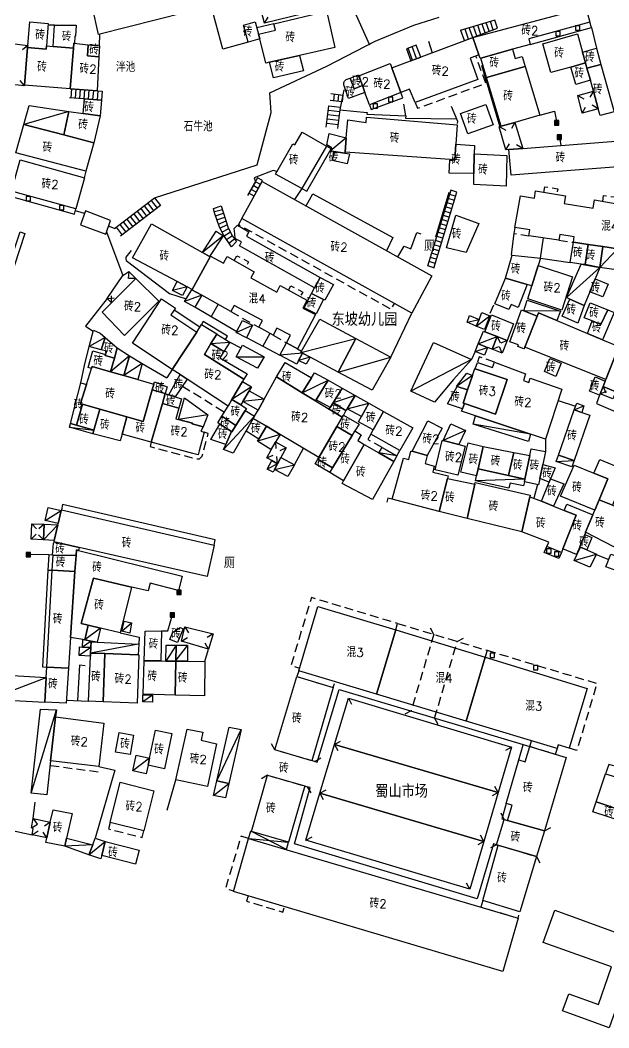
# Model space of a CAD drawing. Header units: millimetres. Extents: x 51 to 1261, y 60 to 1114.
# Drawn here: x 897.8 to 1032, y 64.1 to 293.6 of the extents above; entities that cross this region are included whole.
import ezdxf

# ---------------------------------------------------------------- set-up
doc = ezdxf.new("R2010")
doc.units = ezdxf.units.MM
doc.linetypes.add('X5', pattern=[3, 2, -1])
doc.layers.add('JMD', color=6, linetype='Continuous')
doc.layers.get('0').off()
doc.styles.add('HZ', font='rs.shx', dxfattribs={"width": 0.8, "bigfont": 'hztxt.shx'})
doc.linetypes.add('443', pattern='A,9.4,[169,AAA.SHX,S=1,R=0,X=0,Y=0.15],0.6', length=10)

# ---------------------------------------------------------------- blocks, each defined once
blk = doc.blocks.new('gc291')
blk.add_lwpolyline([(-0.5, -0.5), (0.5, -0.5), (0.5, 0.5), (-0.5, 0.5), (-0.5, -0.5)])
blk = doc.blocks.new('*U16')
at = {"linetype": 'Continuous'}
for points in [[(0, 0), (0.5, 0.5), (-0.5, 0.5)], [(0, 0), (-0.5, 0.5), (-0.5, -0.5)], [(0, 0), (-0.5, -0.5), (0.5, -0.5)], [(0, 0), (0.5, -0.5), (0.5, 0.5)]]:
    blk.add_solid(points, dxfattribs=at)
blk = doc.blocks.new('gc002')
blk.add_lwpolyline([(-0.5, -0.5), (0.5, -0.5), (0.5, 0.5), (-0.5, 0.5), (-0.5, -0.5)])
at = {"linetype": 'Continuous'}
blk.add_blockref('*U16', (0, 0), dxfattribs=at)

msp = doc.modelspace()

# ---------------------------------------------------------------- linework, layer by layer
at = {"layer": 'JMD', "color": 6, "linetype": 'Continuous', "flags": 128}
for points in [[(942.04, 297.02), (915.66, 290.32), (914.16, 296.85), (940.54, 303.54)], [(1010.03, 286.95), (1002.75, 284.95), (1002.64, 284.91), (1002.35, 285.7), (1000.92, 289.63), (1026.71, 296.49), (1027.65, 293.14), (1013.72, 289.31), (1014.06, 288.06)], [(967.69, 295.39), (969.52, 287.38), (961.46, 285.55), (954.64, 284.01), (953.79, 283.81), (952.38, 289.31), (952.1, 290.39), (955.96, 291.27), (955.62, 292.77), (967.64, 295.62)], [(903.79, 287.72), (903.73, 286.95), (899.48, 287.39), (899.52, 287.85), (899.95, 293.21), (904.17, 292.81)], [(910, 288.31), (909.91, 287.19), (905.29, 287.59), (905.63, 292.43), (910.51, 292.41), (910.4, 289.91), (910.21, 289.92), (910.17, 288.3)], [(952.1, 290.39), (952.38, 289.31), (949.75, 288.58), (948.68, 292.44), (951.38, 293.18)], [(1002.35, 285.7), (1000.33, 284.96), (1002.12, 280.05), (987.8, 274.8), (986.51, 277.86), (984.54, 277.11), (982.49, 282.69), (1000.92, 289.63)], [(1025.96, 286.31), (1026.64, 283.87), (1023.26, 282.91), (1018.76, 281.63), (1016.89, 288.19), (1024.81, 290.45)], [(905.29, 287.59), (909.91, 287.19), (909.16, 277.96), (898.79, 278.81), (899.48, 287.39), (903.73, 286.95), (903.79, 287.72)], [(913.24, 287.99), (913.13, 285.48), (915.73, 285.23), (915.34, 277.48), (909.16, 277.96), (909.91, 287.19), (910, 288.31)], [(915.73, 285.23), (913.13, 285.48), (913.24, 287.99), (915.84, 287.74)], [(1012.88, 283.05), (1004.08, 280.55), (1002.75, 284.95), (1010.03, 286.95), (1010.6, 284.86), (1012.2, 285.3)], [(1030.17, 283.52), (1026.98, 282.64), (1026.64, 283.87), (1025.96, 286.31), (1029.16, 287.19)], [(954.64, 284.01), (961.46, 285.55), (962.39, 282.07), (955.51, 280.46)], [(982.49, 282.69), (984.54, 277.11), (977.38, 274.33), (976.37, 277.11), (975.79, 278.68), (974.97, 280.92), (982.12, 283.71)], [(1010.55, 270.3), (1007.44, 269.42), (1004.08, 280.55), (1012.88, 283.05), (1016.24, 271.92)], [(1026.98, 282.64), (1027.75, 279.88), (1024.4, 278.93), (1023.26, 282.91), (1026.64, 283.87)], [(1029.55, 273.41), (1028.43, 277.44), (1027.75, 279.88), (1026.98, 282.64), (1030.17, 283.52), (1033.15, 272.74), (1029.98, 271.86)], [(975.79, 278.68), (976.37, 277.11), (972.64, 275.74), (971.54, 278.85), (971.54, 279.31), (971.6, 279.52), (971.74, 279.72), (972.09, 280.04), (972.98, 280.37), (973.88, 277.97)], [(974.97, 280.92), (975.79, 278.68), (973.88, 277.97), (972.98, 280.37), (974.9, 281.11)], [(916, 271.77), (912.16, 272.32), (912.42, 275.65), (916.29, 275.34)], [(908.89, 272.79), (907.76, 267.43), (898.58, 269.81), (899.81, 274.16)], [(1005.58, 269.72), (999.81, 267.67), (998.17, 272.29), (1003.94, 274.34)], [(912.16, 272.32), (916, 271.77), (914.59, 265.65), (907.76, 267.43), (908.89, 272.79)], [(997.11, 265.34), (996.87, 261.78), (971.83, 263.5), (972.12, 266.8), (972.48, 270.88), (976.65, 270.3), (976.72, 271.52), (997.4, 269.75)], [(907.76, 267.43), (914.59, 265.65), (912.77, 259.18), (896.76, 263.34), (898.58, 269.81)], [(962.03, 268.09), (967.57, 264.91), (962, 255.27), (955.96, 258.48), (959.91, 265.44), (960.35, 265.21)], [(972.12, 266.8), (971.83, 263.5), (971.81, 263.3), (969.3, 263.65), (968.42, 263.78), (968.84, 264.52), (967.69, 265.18), (968.23, 267.8)], [(1001.29, 263.12), (1001.21, 258.63), (995.6, 258.74), (995.69, 261.66), (996.86, 261.58), (996.87, 261.78), (997.11, 265.34), (1001.33, 265.06)], [(1009.18, 264.11), (1012.32, 264.36), (1034.46, 266.11), (1034.97, 260.26), (1009.7, 258.26)], [(895.77, 254.65), (897.74, 261.75), (912.44, 257.66), (910.48, 250.59)], [(971.81, 263.3), (972.84, 263.16), (972.34, 260.88), (968.95, 261.61), (969.3, 263.65)], [(1001.21, 258.63), (1001.29, 263.12), (1008.7, 262.73), (1008.57, 255.75), (1001.16, 256.14)], [(991.64, 235.33), (987.03, 226.86), (948.3, 248.39), (952.91, 256.85)], [(1002.33, 247.27), (999.42, 240.69), (994.94, 241.71), (997.12, 249.13)], [(939.31, 240.68), (940.92, 239.78), (941.08, 239.69), (936.96, 232.24), (935.84, 232.84), (933.53, 234.07), (923.37, 239.47), (927.73, 247.18)], [(966.15, 234.94), (964.85, 232.58), (947.75, 242.16), (948.21, 243.06), (947.35, 243.53), (946.77, 243.86), (946.67, 244.93), (946.56, 246.1), (947.34, 246.9), (949.92, 245.38), (949.34, 244.42)], [(892.24, 234.79), (893.2, 237.77), (895.05, 237.13), (897.76, 245.34), (898.82, 245), (895.22, 233.84)], [(940.92, 239.78), (939.31, 240.68), (942.45, 245.52), (944.03, 244.47)], [(1027.28, 242.48), (1026.6, 237.9), (1025.66, 238.04), (1023.18, 238.4), (1023.89, 242.98)], [(1030.61, 242), (1029.92, 237.28), (1026.6, 237.9), (1027.28, 242.48)], [(1033.89, 241.04), (1033.51, 238.48), (1036.69, 238), (1037.09, 237.94), (1036.89, 236.24), (1029.92, 237.28), (1030.61, 242), (1033.96, 241.51)], [(960.99, 218.69), (958.47, 220.11), (959.38, 221.82), (956.28, 223.46), (955.42, 221.81), (952.2, 223.62), (953.02, 225.18), (946.53, 228.6), (945.8, 227.21), (939.2, 230.92), (936.93, 232.19), (936.96, 232.24), (941.08, 239.69), (941.16, 239.83), (944.13, 238.27), (944.95, 239.77), (951.09, 236.25), (950.34, 234.89), (956.25, 231.62), (957.05, 233.12), (963.1, 229.82), (962.24, 228), (965.13, 226.54)], [(1015.84, 237.69), (1014.39, 233.06), (1013.36, 233.36), (1008.43, 234.8), (1009.9, 240.07), (1016.36, 239.34)], [(1014.39, 233.06), (1015.84, 237.69), (1023.64, 235.11), (1021.27, 227.53), (1013.47, 230.11)], [(1029.92, 237.28), (1028.85, 234.66), (1027.65, 231.72), (1026.37, 228.57), (1023.06, 230.06), (1022.32, 230.39), (1025.66, 238.04)], [(918.59, 229.2), (924.17, 234.74), (929.35, 229.57), (921.53, 221.73), (916.44, 227.06)], [(966.93, 229.95), (964.18, 231.35), (964.85, 232.58), (966.15, 234.94), (969.19, 233.4), (967.21, 229.81)], [(1013.36, 233.36), (1011.32, 228.14), (1009.67, 228.82), (1009.19, 227.65), (1006.01, 228.97), (1008.43, 234.8)], [(1027.65, 231.72), (1028.85, 234.66), (1031.77, 233.47), (1030.62, 230.55)], [(935.84, 232.84), (934.8, 230.85), (932.48, 232.04), (933.53, 234.07)], [(939.2, 230.92), (937.56, 228.18), (935.26, 229.49), (936.93, 232.19)], [(938.01, 222.55), (932.45, 214.05), (923.36, 220.03), (929.99, 230.12), (933.18, 228.02), (932.13, 226.44)], [(966.93, 229.95), (965.22, 226.71), (962.52, 228.09), (964.18, 231.35)], [(1020.07, 225.17), (1015.92, 226.91), (1015.62, 226.18), (1012.61, 227.39), (1013.38, 229.82), (1020.93, 227.33)], [(1026.37, 228.57), (1024.87, 224.55), (1021.31, 226.16), (1023.06, 230.06)], [(1012.61, 227.39), (1015.62, 226.18), (1012.78, 219.12), (1012.62, 218.72), (1011.23, 219.28), (1011.39, 219.6), (1009.36, 220.34), (1012.02, 227.63)], [(1031.7, 227.63), (1030.16, 224.29), (1028.18, 225.07), (1026.37, 225.79), (1027.73, 229.21)], [(1030.51, 220.79), (1027.06, 222.24), (1028.18, 225.07), (1030.16, 224.29), (1031.7, 227.63), (1033.15, 226.98)], [(950.75, 224.08), (949.34, 221.26), (947.04, 222.41), (948.49, 225.21)], [(974.3, 221.08), (970.23, 213.41), (963.85, 216.8), (962.12, 217.72), (961.74, 217.92), (961.89, 218.18), (966.07, 225.47)], [(1002.37, 225.44), (1001.73, 223.91), (999.64, 224.78), (1000.19, 226.34)], [(1001.73, 223.91), (1002.37, 225.44), (1003.02, 227.01), (1004.87, 226.24), (1003.58, 223.14)], [(1008.79, 220.65), (1006.53, 221.53), (1003.69, 222.63), (1005.19, 226.5), (1010.24, 224.4)], [(1020.07, 225.17), (1027.06, 222.24), (1030.51, 220.79), (1034.26, 219.22), (1031.26, 211.72), (1012.78, 219.12), (1015.62, 226.18), (1015.92, 226.91)], [(917.15, 221.33), (916.22, 218.52), (913.48, 219.28), (914.47, 223), (916.01, 222.31)], [(942.59, 222.08), (941.27, 219.9), (939.76, 217.42), (948.78, 211.83), (948.46, 211.29), (946.04, 207.21), (945.15, 205.7), (935.83, 211.83), (934.27, 212.85), (932.45, 214.05), (938.01, 222.55), (939.13, 224.26), (942.61, 222.11)], [(1003.69, 222.63), (1006.53, 221.53), (1005.4, 218.61), (1004.27, 219.05), (1002.21, 219.84), (1003.42, 222.74)], [(919.92, 218.95), (919.25, 216.6), (917.14, 217.21), (917.23, 217.44), (917.55, 218.17), (916.22, 218.52), (917.15, 221.33)], [(944.18, 218.13), (941.27, 219.9), (942.59, 222.08), (945.6, 220.25)], [(970.23, 213.41), (974.3, 221.08), (982.24, 216.84), (978.03, 209.27)], [(917.23, 217.44), (917.14, 217.21), (919.25, 216.6), (918.37, 213.51), (914.2, 214.69), (914.05, 214.22), (913.27, 214.47), (914.33, 218.26)], [(922.71, 217.12), (921.43, 212.64), (918.37, 213.51), (919.25, 216.6), (919.92, 218.95)], [(944.18, 218.13), (943.3, 216.71), (949.5, 213.05), (948.78, 211.83), (939.76, 217.42), (941.27, 219.9)], [(953.38, 216.91), (951.89, 214.31), (947.02, 216.91), (948.43, 219.55)], [(960.99, 218.69), (961.89, 218.18), (961.74, 217.92), (962.12, 217.72), (961.25, 216.09), (960.81, 215.25), (956.97, 217.26), (958.47, 220.11)], [(996.56, 211.77), (992.23, 206.54), (986.83, 209.05), (991.98, 220.15), (1000.68, 216.27)], [(1004.27, 219.05), (1003.6, 217.3), (1001.48, 218.08), (1002.21, 219.84)], [(1034.56, 219.09), (1041.14, 216.4), (1041.23, 216.36), (1038.56, 209.7), (1037.6, 207.3), (1037.17, 207.48), (1033.54, 208.96), (1030.63, 210.16), (1031.12, 211.39), (1031.26, 211.72), (1034.26, 219.22)], [(924.58, 211.74), (921.43, 212.64), (922.71, 217.12), (925.62, 215.39)], [(963.85, 216.8), (962.99, 215.22), (961.25, 216.09), (962.12, 217.72)], [(1021.11, 215.48), (1019.86, 212.45), (1017.28, 213.53), (1018.52, 216.54)], [(918.37, 213.51), (921.43, 212.64), (924.58, 211.74), (928.27, 210.69), (927.89, 209.36), (925.84, 202.16), (922.11, 203.22), (915.95, 204.98), (912, 206.1), (911.52, 206.24), (912.9, 210.6), (914.05, 214.22), (914.2, 214.69)], [(964.19, 212.13), (962.09, 208.7), (956.21, 212.31), (958.18, 215.63)], [(1014.07, 199.29), (1001.58, 203.47), (998.4, 204.54), (998.6, 205.08), (999.06, 206.27), (1006.13, 203.87), (1008.82, 211.71), (1001.52, 214.19), (1002.01, 215.64), (1005.46, 214.47), (1005.9, 215.67), (1013, 213), (1012.54, 211.53), (1013.76, 211.04), (1014.06, 212.03), (1021.26, 209.55), (1017.54, 198.13)], [(1001.52, 214.19), (1008.82, 211.71), (1006.13, 203.87), (999.06, 206.27), (998.74, 206.38), (999.77, 209.37), (1000.91, 212.68), (1001.44, 214.22)], [(930.83, 208.52), (927.89, 209.36), (928.27, 210.69), (928.41, 211.19), (931.27, 210.08)], [(935.83, 211.83), (933.09, 207.82), (931.67, 208.26), (934.27, 212.85)], [(949.98, 209.16), (948.53, 206.72), (948.07, 205.94), (946.04, 207.21), (948.46, 211.29), (950.52, 210.08)], [(962.09, 208.7), (965.1, 206.85), (968.18, 204.96), (971.16, 203.13), (969.95, 201.04), (965.87, 194), (957.01, 199.24), (953.9, 201.08), (950.91, 202.85), (951.21, 203.39), (951.21, 203.39), (951.99, 204.78), (953.38, 207.25), (956.21, 212.31)], [(967.99, 211.55), (965.26, 207.12), (965.1, 206.85), (962.09, 208.7), (964.19, 212.13), (964.9, 213.28)], [(971.14, 209.79), (969.09, 206.45), (968.42, 205.35), (965.26, 207.12), (967.99, 211.55)], [(1000.91, 212.68), (999.77, 209.37), (997.36, 210.15), (997.26, 210.18), (999.61, 213.21)], [(1031.12, 211.39), (1030.63, 210.16), (1029.95, 208.46), (1029.84, 208.18), (1027.52, 209.11), (1028.84, 212.31)], [(912.9, 210.6), (911.52, 206.24), (912, 206.1), (910.65, 201.35), (909.22, 201.75), (910.93, 208.29), (911.64, 211)], [(930.83, 208.52), (930.19, 206.28), (927.67, 197.43), (921, 199.32), (922.11, 203.22), (925.84, 202.16), (927.89, 209.36)], [(953.38, 207.25), (951.99, 204.78), (948.53, 206.72), (949.98, 209.16)], [(974.15, 208.11), (972.29, 205.09), (972.02, 204.65), (969.09, 206.45), (971.14, 209.79)], [(999.77, 209.37), (998.74, 206.38), (999.06, 206.27), (998.6, 205.08), (995.21, 206.18), (997.36, 210.15)], [(931.67, 208.26), (933.09, 207.82), (934.58, 207.36), (933.92, 205.21), (930.19, 206.28), (930.83, 208.52)], [(939.49, 200.92), (936.98, 201.63), (937.02, 201.79), (933.89, 202.63), (935.21, 207.55), (940.57, 203.71)], [(948.07, 205.94), (949.36, 205.13), (946.93, 201.25), (943.78, 203.38), (945.15, 205.7), (946.04, 207.21)], [(977.23, 206.38), (975.58, 203.32), (972.29, 205.09), (974.15, 208.11)], [(915.95, 204.98), (914.58, 200.23), (910.65, 201.35), (912, 206.1)], [(922.11, 203.22), (921, 199.32), (920.56, 197.77), (914.35, 199.36), (914.58, 200.23), (915.95, 204.98)], [(933.92, 205.21), (933.27, 202.79), (933.89, 202.63), (937.02, 201.79), (936.98, 201.63), (939.49, 200.92), (938.96, 199.96), (939.7, 199.72), (938.57, 195.48), (938.33, 194.58), (937.14, 194.89), (927.67, 197.43), (930.19, 206.28)], [(951.21, 203.39), (951.21, 203.39), (946.35, 194.94), (944.1, 195.77), (944.67, 196.92), (945.92, 199.92), (946.05, 199.84), (946.93, 201.25), (949.1, 204.71)], [(972.02, 204.65), (971.44, 203.62), (971.16, 203.13), (968.18, 204.96), (968.42, 205.35), (969.09, 206.45)], [(980.63, 204.47), (978.25, 200.24), (974.93, 202.12), (975.58, 203.32), (977.23, 206.38)], [(978.25, 200.24), (980.63, 204.47), (987.28, 200.75), (984.3, 195.55), (977.7, 199.28)], [(1025.78, 204.24), (1027.61, 203.62), (1024.04, 193.28), (1020.49, 194.54), (1024.04, 204.83)], [(1025.78, 204.24), (1024.04, 204.83), (1024.65, 206.35), (1026.24, 205.76)], [(946.93, 201.25), (946.05, 199.84), (945.92, 199.92), (943.3, 201.58), (942.87, 201.84), (943.78, 203.38)], [(953.9, 201.08), (952.14, 198.17), (949.28, 199.95), (950.91, 202.85)], [(974.08, 200.04), (973.46, 199), (969.95, 201.04), (971.16, 203.13), (971.44, 203.62), (975.03, 201.6)], [(990.54, 194.42), (987.12, 195.38), (990.72, 202.32), (993.95, 200.65)], [(1014.07, 199.29), (1013.63, 197.64), (1001.01, 201.53), (1001.58, 203.47)], [(910.65, 201.35), (914.58, 200.23), (914.35, 199.36), (908.99, 200.88), (909.22, 201.75)], [(945.92, 199.92), (944.67, 196.92), (941.22, 198.06), (943.3, 201.58)], [(957.01, 199.24), (954.92, 195.79), (951.84, 197.68), (952.14, 198.17), (953.9, 201.08)], [(973.46, 199), (969, 191.64), (965.64, 193.62), (965.87, 194), (969.95, 201.04)], [(976.22, 196.92), (971.49, 188.65), (968.34, 190.55), (969, 191.64), (973.46, 199), (974.08, 200.04), (975.51, 199.17), (974.75, 197.81)], [(997.8, 196.91), (994.19, 197.81), (995.96, 201.61), (999.26, 200.09)], [(994.19, 197.81), (997.8, 196.91), (999.21, 196.56), (997.57, 189.98), (992.35, 191.2), (994, 197.86)], [(979.56, 195), (982.93, 193.06), (978.12, 184.39), (971.16, 188.08), (971.49, 188.65), (976.22, 196.92)], [(982.93, 193.06), (979.56, 195), (980.26, 196.24), (983.61, 194.33)], [(987.12, 195.38), (990.54, 194.42), (990.11, 192.6), (992.15, 192.03), (991.83, 190.62), (995.33, 189.79), (995.17, 189.16), (993.26, 181.67), (982.58, 184.48), (985.18, 193.84), (986.4, 193.54), (986.86, 195.45)], [(1003.33, 196.5), (1002.17, 191.38), (1001.82, 189.8), (998.25, 190.6), (999.88, 197.28)], [(1010.27, 195.12), (1009.11, 189.85), (1002.17, 191.38), (1003.33, 196.5)], [(1013.94, 194.39), (1012.84, 189.02), (1009.11, 189.85), (1010.27, 195.12)], [(1016.89, 192.35), (1016.24, 189.22), (1015.95, 187.78), (1012.72, 188.44), (1012.84, 189.02), (1013.94, 194.39), (1014.27, 195.98), (1017.5, 195.31)], [(956.43, 192.52), (955.76, 191.27), (955.43, 190.66), (954.05, 191.35), (955.13, 193.26)], [(955.76, 191.27), (956.43, 192.52), (957.21, 193.96), (960.28, 192.3), (958.79, 189.63)], [(969, 191.64), (968.34, 190.55), (964.99, 192.5), (965.64, 193.62)], [(1024.04, 193.28), (1023.55, 191.86), (1019.96, 193.06), (1020.49, 194.54)], [(1032.83, 183.08), (1029.75, 184.35), (1031.71, 189.08), (1028.57, 190.37), (1029.87, 193.52), (1034.98, 191.41), (1033.93, 188.88), (1034.9, 188.48)], [(1009.11, 189.85), (1012.84, 189.02), (1012.72, 188.44), (1012.52, 187.51), (1009.48, 188.09), (1009.18, 186.96), (1001.57, 188.67), (1001.82, 189.8), (1002.17, 191.38)], [(1018.68, 189.12), (1018.37, 188.35), (1016.24, 189.22), (1016.89, 192.35), (1019.7, 191.62)], [(1028.57, 190.37), (1031.71, 189.08), (1029.75, 184.35), (1028.75, 181.94), (1020.96, 185.17), (1024.03, 192.25)], [(1001.44, 187.92), (999.63, 180.05), (993.26, 181.67), (995.17, 189.16)], [(1013.97, 185.04), (1012.13, 177.05), (999.63, 180.05), (1001.44, 187.92), (1001.52, 188.27), (1014.05, 185.39)], [(1019.37, 182.88), (1016.6, 183.99), (1018.37, 188.35), (1018.68, 189.12), (1021.72, 187.97)], [(1016.6, 183.99), (1019.37, 182.88), (1021.79, 181.91), (1024.51, 180.82), (1021.46, 173.17), (1021.14, 172.36), (1017.79, 173.71), (1018.25, 174.72), (1012.13, 177.05), (1013.97, 185.04)], [(1032.83, 183.08), (1036.59, 181.52), (1033.46, 174), (1033.26, 173.53), (1033.07, 173.63), (1026.67, 176.93), (1028.31, 180.89), (1028.75, 181.94), (1029.75, 184.35)], [(907.12, 181.87), (906.45, 178.96), (903.48, 179.64), (904.16, 182.55)], [(911.24, 173.48), (905.49, 174.79), (905.55, 175.08), (906.38, 178.65), (906.45, 178.96), (907.12, 181.87), (907.17, 182.08), (941.99, 174.03), (940.42, 166.84)], [(1028.31, 180.89), (1026.67, 176.93), (1026.47, 176.44), (1025.31, 173.65), (1024.58, 171.88), (1021.46, 173.17), (1024.51, 180.82), (1021.79, 181.91), (1022.36, 183.36)], [(906.38, 178.65), (905.55, 175.08), (903.06, 175.23), (903.21, 178.78)], [(911.24, 173.48), (911.08, 172.8), (910.6, 172.92), (910.52, 171.68), (905.29, 171.76), (905.18, 171.76), (905.36, 174.44), (905.45, 174.44), (905.49, 174.79)], [(1026.98, 172.92), (1025.53, 173.56), (1025.31, 173.65), (1026.47, 176.44), (1028.1, 175.76)], [(911.08, 172.8), (934.71, 166.97), (933.9, 163.71), (927.37, 165.34), (926.94, 163.59), (923.17, 164.46), (914.52, 166.48), (911.68, 156.14), (913.28, 155.77), (912.51, 152.42), (912.04, 152.51), (909.26, 153.01), (910.27, 167.99), (910.52, 171.68), (910.6, 172.92)], [(1026.98, 172.92), (1029.11, 171.99), (1027.66, 168.98), (1024.08, 170.54), (1025.53, 173.56)], [(910.52, 171.68), (910.27, 167.99), (905.09, 168.28), (905.29, 171.76)], [(1035.84, 170.78), (1034.63, 167.85), (1031.28, 169.05), (1032.43, 171.99)], [(910.27, 167.99), (909.26, 153.01), (908.78, 145.96), (903.85, 146.24), (905.09, 168.28)], [(923.17, 164.46), (920.58, 154.07), (916.06, 155.12), (913.28, 155.77), (911.68, 156.14), (914.52, 166.48)], [(983.37, 154.75), (979.01, 140.07), (961.26, 145.4), (965.65, 160.07)], [(923.13, 156.28), (922.76, 153.98), (920.93, 154.44), (921.49, 156.69)], [(916.06, 155.12), (915.35, 151.91), (913.95, 152.16), (912.51, 152.42), (913.28, 155.77)], [(929.83, 147.64), (926.05, 147.69), (926.29, 154.44), (929.96, 154.51)], [(934.93, 154.97), (933.66, 151.86), (931.87, 152.49), (932.61, 154.18), (934.26, 155.22)], [(1003.74, 148.52), (999.41, 133.94), (979.01, 140.07), (983.37, 154.75)], [(912.51, 152.42), (913.95, 152.16), (913.89, 150.71), (911.96, 150.8), (912.04, 152.51)], [(915.35, 151.91), (924.81, 151.47), (924.7, 148.99), (917.06, 149.31), (913.84, 149.44), (913.89, 150.71), (913.95, 151.98)], [(911.96, 150.8), (913.89, 150.71), (913.84, 149.44), (913.8, 148.73), (911.26, 148.85), (911.33, 150.83)], [(917.06, 149.31), (916.7, 138.34), (913.34, 138.5), (913.8, 148.73), (913.84, 149.44)], [(924.7, 148.99), (924.83, 148.99), (924.47, 137.99), (916.7, 138.34), (917.06, 149.31)], [(933.33, 151.21), (933.26, 147.59), (931, 147.62), (931.06, 151.22)], [(935.9, 147.55), (933.26, 147.59), (933.33, 151.21), (935.94, 151.19)], [(929.83, 147.64), (931, 147.62), (933.26, 147.59), (933.11, 139.87), (925.78, 140.08), (926.05, 147.69)], [(935.9, 147.55), (939.89, 147.5), (939.79, 139.69), (933.11, 139.87), (933.26, 147.59)], [(999.41, 133.94), (1003.74, 148.52), (1026.99, 141.39), (1022.89, 127.76), (1020.4, 128.5), (1020.16, 127.7)], [(903.71, 143.89), (903.39, 138.27), (903.39, 138.13), (890.55, 138.86), (890.56, 138.91), (890.85, 144.62)], [(908.78, 145.96), (908.25, 138.04), (903.39, 138.27), (903.71, 143.89), (903.85, 146.24)], [(969.14, 141.57), (964.23, 124.91), (955.83, 127.39), (960.86, 144.06)], [(927.97, 139.84), (927.94, 138.22), (925.72, 138.3), (925.77, 139.88)], [(905.85, 134.93), (904.72, 124.86), (903.85, 117.12), (900.29, 117.52), (902.43, 136.68), (906.03, 136.52)], [(904.72, 124.86), (905.85, 134.93), (916.85, 133.48), (915.71, 123.6)], [(923.59, 130.7), (922.82, 126.29), (919.54, 126.86), (920.32, 131.32)], [(926.92, 123.86), (927.27, 125.5), (928.65, 131.88), (932.36, 131.09), (930.65, 123.07)], [(942.54, 128.77), (940.44, 119.02), (933.29, 120.56), (935.84, 132.13), (939.43, 131.41), (939.02, 129.57)], [(945.32, 119.7), (942.61, 120.32), (945.41, 132.52), (948.15, 132.01)], [(1017.29, 108.95), (1008.88, 111.32), (1009.92, 114.77), (1008.54, 115.17), (1011.43, 125.09), (1012.89, 124.67), (1013.93, 128.12), (1022.25, 125.62)], [(927.27, 125.5), (926.92, 123.86), (926.5, 121.91), (923.45, 122.58), (924.23, 126.15)], [(1036.03, 113.18), (1029.06, 115.52), (1031.22, 121.94), (1038.26, 119.82)], [(928.25, 118.06), (925.93, 108.9), (918.26, 110.84), (920.58, 120.01)], [(945.32, 119.7), (944.58, 116.49), (941.85, 116.99), (942.61, 120.32)], [(962.65, 119.16), (958.96, 106.36), (950.5, 108.8), (954.19, 121.6)], [(1036.03, 113.18), (1035.29, 110.97), (1028.32, 113.3), (1029.06, 115.52)], [(908.37, 107.28), (907.97, 105.47), (903.62, 106.3), (903.85, 107.31), (904.64, 110.88), (905.28, 113.73), (909.62, 112.9)], [(1008.88, 111.32), (1017.29, 108.95), (1015.49, 103.07), (1006.39, 105.77), (1008.13, 111.54)], [(914.31, 105.75), (913.46, 103.44), (907.97, 105.47), (908.37, 107.28)], [(917.18, 106.5), (916.36, 103.32), (916.16, 102.55), (913.46, 103.44), (914.31, 105.75), (914.87, 107.26)], [(916.36, 103.32), (917.18, 106.5), (924.87, 104.52), (924.05, 101.34)], [(1011.26, 89.08), (1007.78, 76.92), (946.38, 95.15), (949.86, 107.2)], [(1015.49, 103.07), (1011.68, 90.52), (1003.24, 93.04), (1006.7, 105.67)], [(1025.82, 66.31), (1023.07, 67.31), (1021.37, 67.93), (1021.74, 68.9), (1022.86, 71.81), (1029.6, 69.38), (1032.59, 77.96), (1016.98, 83.54), (1019.62, 90.84), (1039.06, 83.77), (1032.02, 64.06)]]:
    msp.add_lwpolyline(points, close=True, dxfattribs=at)
for points in [[(965.31, 295.76), (953.47, 292.89), (952, 298.43), (963.84, 301.31), (965.31, 295.76)], [(953.47, 292.89), (954.29, 294.26)], [(1005.97, 293.56), (998.05, 291.21)], [(998.9, 288.87), (1006.55, 291.75)], [(999.99, 289.28), (999.18, 291.55)], [(1000.93, 289.63), (1000.15, 291.83)], [(1001.87, 289.99), (1001.12, 292.12)], [(1002.8, 290.34), (1002.09, 292.41)], [(1003.74, 290.69), (1003.06, 292.7)], [(1004.67, 291.04), (1004.03, 292.99)], [(1005.61, 291.39), (1005, 293.28)], [(1006.55, 291.75), (1005.97, 293.56)], [(999.06, 288.93), (998.21, 291.26)], [(899.52, 287.85), (899.48, 287.39), (898.79, 278.81), (898.78, 278.61), (894.41, 279.09), (894.62, 281.17), (895.31, 287.95), (895.35, 288.31), (899.52, 287.85)], [(899.52, 287.85), (898.27, 286.85)], [(986.86, 284.34), (989.09, 285.17), (988.05, 287.91), (985.83, 287.08), (986.86, 284.34)], [(988.05, 287.91), (985.83, 287.08)], [(987.21, 284.47), (986.18, 287.21)], [(988.15, 284.82), (987.12, 287.56)], [(989.09, 285.17), (988.05, 287.91)], [(986.86, 284.34), (989.09, 285.17)], [(898.78, 278.61), (897.77, 279.86)], [(909.17, 277.96), (916.45, 277.39)], [(909.47, 277.94), (909.31, 275.89)], [(910.47, 277.86), (910.31, 275.81)], [(911.47, 277.78), (911.3, 275.74)], [(916.29, 275.34), (909, 275.92)], [(912.46, 277.7), (912.3, 275.66)], [(913.46, 277.62), (913.3, 275.58)], [(914.46, 277.55), (914.3, 275.5)], [(915.45, 277.47), (915.29, 275.42)], [(916.45, 277.39), (916.29, 275.34)], [(968.61, 276.85), (971.33, 276.53)], [(969.34, 276.76), (969.16, 275.19)], [(970.33, 276.65), (970.15, 275.08)], [(971.33, 276.53), (971.14, 274.96)], [(1029.55, 273.41), (1025.86, 272.39), (1024.87, 276.46), (1028.43, 277.44), (1029.55, 273.41)], [(1024.87, 276.46), (1026.25, 275.65)], [(1028.43, 277.44), (1027.64, 276.05)], [(967.55, 269.2), (968.17, 274.1)], [(968.17, 274.1), (970.75, 273.77)], [(971.14, 274.96), (968.42, 275.28)], [(970.75, 273.77), (970.13, 268.87)], [(1025.86, 272.39), (1026.67, 273.77)], [(1029.55, 273.41), (1028.15, 274.2)], [(967.79, 271.12), (970.37, 270.8)], [(967.92, 272.12), (970.5, 271.79)], [(968.04, 273.11), (970.63, 272.78)], [(967.66, 270.13), (970.25, 269.8)], [(1012.32, 264.36), (1009.18, 264.11), (1008.51, 264.06), (1006.97, 269.29), (1007.44, 269.42), (1010.55, 270.3), (1012.32, 264.36)], [(1007.1, 269.32), (1008.48, 268.51)], [(1010.55, 270.3), (1009.76, 268.91)], [(1008.51, 264.06), (1009.32, 265.44)], [(1012.32, 264.36), (1010.92, 265.15)], [(951.89, 257.66), (949.62, 253.64)], [(953, 257.03), (951.89, 257.66)], [(951.57, 254.4), (950.41, 255.04)], [(950.81, 252.99), (953, 257.03)], [(952.05, 255.27), (950.9, 255.91)], [(952.53, 256.15), (951.4, 256.79)], [(995.91, 254.86), (990.66, 237.56)], [(997.33, 254.43), (995.91, 254.86)], [(919.31, 246.12), (928.42, 253.09)], [(927.63, 252.49), (928.97, 250.73)], [(928.42, 253.09), (929.77, 251.34)], [(951.09, 253.52), (949.91, 254.16)], [(992.08, 237.13), (997.33, 254.43)], [(996.75, 252.52), (995.33, 252.94)], [(997.04, 253.47), (995.62, 253.9)], [(1033.96, 241.51), (1030.61, 242), (1027.28, 242.48), (1023.89, 242.98), (1024.09, 244.23), (1020.76, 244.75), (1020.57, 243.47), (1013.76, 244.46), (1013.96, 245.81), (1010.53, 246.35), (1011.79, 253.57), (1015.01, 253.04), (1015.26, 254.68), (1022.08, 253.54), (1021.79, 251.8), (1028.35, 250.79), (1028.67, 252.63), (1035.5, 251.43)], [(929.77, 251.34), (920.66, 244.36)], [(925.25, 250.66), (926.59, 248.91)], [(926.04, 251.27), (927.39, 249.51)], [(926.84, 251.88), (928.18, 250.12)], [(941.87, 250.7), (943.59, 251.33)], [(945.91, 241.93), (944.19, 244.53), (943.18, 246.46), (942.1, 249.73), (941.87, 250.7)], [(942.04, 249.98), (943.87, 250.47)], [(943.59, 251.33), (945.22, 246.32), (946.21, 244.41), (947.06, 243.17)], [(996.16, 250.6), (994.75, 251.03)], [(996.45, 251.56), (995.04, 251.99)], [(922.07, 248.23), (923.42, 246.48)], [(922.87, 248.84), (924.21, 247.08)], [(923.66, 249.45), (925, 247.69)], [(924.45, 250.05), (925.8, 248.3)], [(942.33, 249.02), (944.15, 249.6)], [(942.64, 248.07), (944.44, 248.74)], [(995.29, 247.73), (993.88, 248.16)], [(995.58, 248.69), (994.17, 249.12)], [(995.87, 249.64), (994.46, 250.07)], [(919.69, 246.41), (921.03, 244.65)], [(920.48, 247.01), (921.83, 245.26)], [(921.28, 247.62), (922.62, 245.87)], [(942.96, 247.12), (944.72, 247.88)], [(943.32, 246.19), (945, 247.01)], [(943.78, 245.31), (945.31, 246.16)], [(994.71, 245.82), (993.3, 246.25)], [(995, 246.77), (993.59, 247.2)], [(944.26, 244.43), (945.73, 245.35)], [(944.81, 243.59), (946.14, 244.54)], [(945.36, 242.76), (946.64, 243.79)], [(993.84, 242.95), (992.43, 243.37)], [(994.13, 243.9), (992.72, 244.33)], [(994.42, 244.86), (993.01, 245.29)], [(945.91, 241.93), (947.06, 243.17)], [(993.26, 241.03), (991.85, 241.46)], [(993.55, 241.99), (992.14, 242.42)], [(992.68, 239.12), (991.27, 239.55)], [(992.97, 240.07), (991.56, 240.5)], [(992.1, 237.2), (990.69, 237.63)], [(992.39, 238.16), (990.98, 238.59)], [(924.17, 234.74), (918.59, 229.2), (917.62, 230.17), (921.19, 235.44), (922.57, 236.33), (924.17, 234.74)], [(922.57, 236.33), (922.4, 234.74)], [(924.17, 234.74), (922.57, 234.74)], [(917.62, 230.17), (919.21, 230.32)], [(918.59, 229.2), (918.6, 230.8)], [(1008.79, 220.65), (1007.66, 217.74), (1005.4, 218.61), (1006.53, 221.53), (1008.79, 220.65)], [(1006.53, 221.53), (1007.18, 220.07)], [(1008.79, 220.65), (1007.32, 220.01)], [(1005.4, 218.61), (1006.86, 219.26)], [(1007.66, 217.74), (1007.01, 219.21)], [(1033.54, 208.96), (1032.86, 207.3), (1029.95, 208.46), (1030.63, 210.16), (1033.54, 208.96)], [(1029.95, 208.46), (1031.42, 209.09)], [(1030.63, 210.16), (1031.25, 208.68)], [(957.21, 193.96), (956.43, 192.52), (955.13, 193.26), (954.02, 193.9), (955.98, 197.54), (958.4, 196.16), (957.21, 193.96)], [(955.98, 197.54), (956.06, 196.05)], [(958.4, 196.16), (956.93, 195.52)], [(954.02, 193.9), (955.48, 194.54)], [(956.43, 192.52), (956.27, 194.19)], [(903.21, 178.78), (903.06, 175.23), (900.26, 175.39), (900.41, 178.9), (903.21, 178.78)], [(900.41, 178.9), (901.51, 177.74)], [(903.21, 178.78), (902.04, 177.69)], [(901.43, 176.48), (900.26, 175.39)], [(901.96, 176.39), (903.06, 175.23)], [(941.78, 153.77), (940.74, 150.28), (934.54, 152.14), (935.32, 155.4), (941.78, 153.77)], [(935.32, 155.4), (936.15, 154.03)], [(934.54, 152.14), (935.92, 152.94)], [(940.74, 150.28), (939.98, 151.69)], [(941.78, 153.77), (940.39, 152.98)], [(1006.75, 117.65), (969.42, 128.61), (972.58, 139.19), (1009.79, 128.01), (1006.75, 117.65)], [(972.58, 139.19), (973.33, 137.78)], [(1006.75, 117.65), (1003.48, 106.52), (966.1, 117.49), (969.42, 128.61), (1006.75, 117.65)], [(969.42, 128.61), (970.83, 129.37)], [(969.42, 128.61), (970.18, 127.21)], [(1009.79, 128.01), (1008.38, 127.25)], [(1003.48, 106.52), (1000.29, 95.65), (962.92, 106.8), (966.1, 117.49), (1003.48, 106.52)], [(966.1, 117.49), (967.51, 118.25)], [(966.1, 117.49), (966.87, 116.08)], [(1006.75, 117.65), (1005.35, 116.89)], [(1006.75, 117.65), (1005.98, 119.06)], [(904.64, 110.88), (903.85, 107.31), (900.54, 108.05), (900.77, 109.47), (900.38, 109.59), (900.75, 111.75), (904.64, 110.88)], [(900.38, 109.59), (901.74, 110.43)], [(900.75, 111.75), (901.64, 110.42)], [(904.64, 110.88), (903.29, 110.02)], [(900.54, 108.05), (901.86, 108.94)], [(903.85, 107.31), (902.99, 108.66)], [(949.86, 107.2), (950.33, 108.85), (950.5, 108.8)], [(958.47, 104.66), (950.33, 108.85)], [(1003.48, 106.52), (1002.71, 107.92)], [(949.86, 107.2), (958.96, 106.36)], [(958.47, 104.66), (958.96, 106.36)], [(962.92, 106.8), (964.32, 107.56)], [(1003.48, 106.52), (1002.08, 105.75)], [(1000.29, 95.65), (999.53, 97.05)]]:
    msp.add_lwpolyline(points, dxfattribs=at)
at = {"layer": 'JMD', "color": 6, "linetype": '443', "flags": 128}
for points in [[(971.74, 301.8), (972.9, 297.9), (977.41, 287.97)], [(949.75, 288.58), (943.97, 286.97), (941.28, 296.84)], [(919.31, 246.12), (928.42, 253.09), (951.82, 260.66), (954.97, 272.58), (954.67, 277.04), (967.69, 283.13), (978.73, 288.79), (987.53, 292.42), (993.3, 294.28)], [(905.63, 292.43), (904.14, 292.44)], [(1028, 291.89), (1029.16, 287.19)], [(915.84, 287.74), (915.97, 290.4)], [(990.83, 288.83), (991.71, 286.16)], [(1002.95, 283.33), (1007.1, 269.32)], [(971.56, 277.68), (970.64, 273.14), (976.87, 272.55), (976.76, 272.16), (985.66, 271.79), (985.63, 271.28), (997.18, 271.12)], [(985.66, 271.79), (985.22, 274.48)], [(996.05, 273.97), (997.46, 270.61), (997.36, 270.04)], [(1016.24, 271.92), (1019.6, 272.87), (1020.09, 270.2)], [(1020.69, 266.93), (1021.04, 265.05)], [(912.77, 259.18), (912.33, 257.69)], [(956.26, 259.09), (955.41, 259.34), (951.13, 257.67), (951.39, 256.77), (949.62, 253.64)], [(962, 255.27), (960.34, 252.72)], [(962.95, 251.27), (964.5, 254.03), (982.69, 244.05), (981.31, 241.07)], [(992.53, 244.25), (995.59, 254.38)], [(912.44, 249.55), (910.37, 250.19)], [(919.31, 246.12), (917.93, 246.66)], [(947.55, 247.01), (947.45, 246.84)], [(917.48, 245.35), (921.19, 235.44)], [(983.86, 239.65), (985.27, 242.14), (986.81, 241.5), (988.23, 245.22), (989.12, 244.89)], [(1010.29, 244.97), (1009.7, 240.24), (1009.9, 240.07)], [(1016.36, 239.34), (1017.1, 243.97)], [(923.07, 241.15), (921.83, 239.57), (921.83, 239.2), (921.92, 238.85), (931.81, 231.33), (935.64, 230.11)], [(1016.36, 239.34), (1023.18, 238.4)], [(917.62, 230.17), (912.65, 223.91), (914.4, 222.76)], [(938.74, 223.66), (932.87, 227.55)], [(947.15, 222.63), (937.56, 228.18)], [(941.32, 226.01), (942.89, 228.85)], [(1005.69, 228.66), (1004.82, 226.8)], [(944.59, 220.87), (945.03, 221.63), (939.51, 224.94), (939.13, 224.26)], [(982.24, 216.84), (987.03, 226.86)], [(949.37, 221.32), (956.97, 217.26)], [(954.68, 222.23), (953.11, 219.32)], [(911.64, 211), (912.44, 214.91), (913.48, 219.28)], [(945.6, 220.25), (948.09, 218.92)], [(1001.48, 218.08), (1000.68, 216.27)], [(925.62, 215.39), (931.17, 212.1)], [(932.45, 214.05), (931.17, 212.1)], [(1020.42, 206.96), (1024.37, 205.64)], [(1029.84, 208.18), (1029.17, 206.26), (1035.54, 203.5)], [(1017.54, 198.13), (1017.5, 195.31)], [(960.28, 192.3), (962.39, 196.06)], [(1015.73, 187.84), (1014.83, 184.7)], [(982.58, 184.48), (981.62, 184.74), (981.35, 183.77)], [(904.29, 171.78), (899.64, 171.85)], [(1029.05, 171.86), (1031.93, 170.72)], [(929.96, 154.51), (931.46, 154.51), (932.49, 158.12)], [(920.58, 154.07), (924.87, 153.07), (924.81, 151.47)], [(939.89, 147.5), (940.74, 150.28)], [(912.62, 146.55), (911.33, 146.64), (910.85, 138.61)], [(887.48, 138.98), (886.33, 115.59), (886.05, 111.13), (900.54, 108.05)], [(908.29, 138.73), (913.34, 138.5)], [(1033.13, 123.73), (1031.98, 124.07), (1031.22, 121.94)], [(915.71, 123.6), (919.38, 122.77), (914.87, 107.26)], [(931.31, 113.63), (933.29, 120.56)], [(900.75, 111.75), (901.16, 115.47)]]:
    msp.add_lwpolyline(points, dxfattribs=at)
at = {"layer": 'JMD', "color": 6}
for points in [[(955.62, 292.77), (951.72, 291.85)], [(1014.06, 288.06), (1028, 291.89), (1027.65, 293.14)], [(977.38, 274.33), (977.78, 273.25), (984.98, 275.89), (984.54, 277.11)], [(908.89, 272.79), (898.58, 269.81)], [(972.12, 266.8), (968.42, 263.78)], [(962, 255.27), (963.15, 254.66), (968.69, 264.26), (967.57, 264.91)], [(895.77, 254.65), (895.46, 253.52), (910.15, 249.43), (910.48, 250.59)], [(912.65, 250.15), (911.54, 246.97), (917.29, 244.81), (918.4, 247.99), (912.65, 250.15)], [(944.03, 244.47), (939.31, 240.68)], [(1033.96, 241.51), (1029.92, 237.28)], [(1022.32, 230.39), (1029.92, 237.28)], [(935.84, 232.84), (932.48, 232.04)], [(939.2, 230.92), (935.26, 229.49)], [(1020.93, 227.33), (1012.61, 227.39)], [(999.64, 224.78), (1002.37, 225.44)], [(1001.73, 223.91), (1004.87, 226.24)], [(947.04, 222.41), (950.75, 224.08)], [(917.15, 221.33), (913.48, 219.28)], [(961.74, 217.92), (974.3, 221.08)], [(1002.21, 219.84), (1006.53, 221.53)], [(941.27, 219.9), (945.6, 220.25)], [(1001.48, 218.08), (1004.27, 219.05)], [(922.71, 217.12), (918.37, 213.51)], [(947.02, 216.91), (953.38, 216.91)], [(962.12, 217.72), (956.97, 217.26)], [(963.85, 216.8), (961.25, 216.09)], [(970.23, 213.41), (982.24, 216.84)], [(1000.68, 216.27), (986.83, 209.05)], [(925.62, 215.39), (921.43, 212.64)], [(962.09, 208.7), (967.99, 211.55)], [(1000.91, 212.68), (997.26, 210.18)], [(950.52, 210.08), (946.04, 207.21)], [(953.38, 207.25), (948.53, 206.72)], [(974.15, 208.11), (969.09, 206.45)], [(972.29, 205.09), (977.23, 206.38)], [(1024.04, 204.83), (1026.24, 205.76)], [(940.57, 203.71), (933.89, 202.63)], [(951.21, 203.39), (944.1, 195.77)], [(908.99, 200.88), (914.58, 200.23)], [(999.26, 200.09), (994.19, 197.81)], [(1014.07, 199.29), (1001.01, 201.53)], [(957.01, 199.24), (951.84, 197.68)], [(983.61, 194.33), (979.56, 195)], [(1019.96, 193.06), (1024.04, 193.28)], [(956.43, 192.52), (954.05, 191.35)], [(955.76, 191.27), (960.28, 192.3)], [(1012.84, 189.02), (1001.57, 188.67)], [(903.48, 179.64), (907.12, 181.87)], [(941.99, 174.03), (942.24, 175.21), (907.44, 183.25), (907.17, 182.08)], [(903.06, 175.23), (906.38, 178.65)], [(1021.14, 172.36), (1020.58, 170.97), (1017.23, 172.32), (1017.79, 173.71)], [(905.29, 171.76), (904.29, 171.78), (904.1, 168.34), (905.09, 168.28)], [(1024.08, 170.54), (1029.11, 171.99)], [(904.1, 168.34), (902.85, 146.3), (903.85, 146.24)], [(920.93, 154.45), (923.13, 156.28)], [(916.06, 155.12), (912.51, 152.42)], [(913.95, 152.16), (911.96, 150.8)], [(913.89, 150.71), (911.26, 148.85)], [(924.7, 151.48), (913.84, 149.44)], [(933.33, 151.21), (931, 147.62)], [(935.94, 151.19), (933.27, 147.83)], [(890.55, 138.86), (903.71, 143.89)], [(964.96, 124.7), (965.51, 124.54), (970.5, 141.16), (1013.93, 128.12), (1014.33, 129.46)], [(927.97, 139.84), (925.72, 138.3)], [(900.29, 117.52), (906.03, 136.52)], [(942.61, 120.32), (948.15, 132.01)], [(1011.43, 125.09), (1012.44, 128.56)], [(927.27, 125.5), (923.45, 122.58)], [(941.85, 116.99), (945.32, 119.7)], [(1006.38, 105.76), (1005.65, 105.98), (1001.95, 93.43), (960.31, 105.96), (963.9, 118.79), (963.21, 118.99)], [(1008.54, 115.17), (1007.54, 111.7), (1008.13, 111.54)], [(914.31, 105.75), (907.97, 105.47)], [(913.46, 103.44), (917.18, 106.5)]]:
    msp.add_lwpolyline(points, dxfattribs=at)
at = {"layer": 'JMD', "color": 6, "linetype": 'X5', "flags": 128}
for points in [[(987.8, 274.8), (988.35, 273.51), (1003.92, 279.22), (1001.63, 285.43)], [(1017.15, 254.36), (1017.34, 255.63), (1020.3, 255.19), (1020.11, 253.87)], [(1030.57, 252.3), (1030.77, 253.66), (1033.74, 253.23), (1033.53, 251.77)], [(948.3, 248.39), (947.55, 247.01), (982.35, 227.74), (983.08, 229.06)], [(1010.53, 246.35), (1010.29, 244.97), (1013.76, 244.46)], [(1020.57, 243.47), (1023.89, 242.98)], [(946.56, 238.85), (947.17, 239.93), (949.86, 238.55), (949.18, 237.35)], [(958.93, 232.1), (959.48, 233.1), (962.17, 231.65), (961.61, 230.63)], [(945.8, 227.21), (952.2, 223.62)], [(955.42, 221.81), (958.47, 220.11)], [(1005.9, 215.67), (1002.42, 216.9), (1002.01, 215.64)], [(934.75, 210.24), (944.34, 204.32)], [(927.67, 197.43), (927.4, 196.46), (937.01, 193.89), (937.92, 193.67), (938.66, 193.68), (939.27, 194.3), (939.46, 194.96), (940.66, 199.46), (939.7, 199.72)], [(977.7, 199.28), (977.03, 198.1), (983.61, 194.33), (984.3, 195.55)], [(983.37, 154.75), (983.79, 156.17), (964.16, 162.07), (959.51, 146.59), (961.44, 146.01)], [(983.79, 156.17), (1004.19, 150.05), (1003.74, 148.52)], [(992.06, 153.69), (991.3, 155.1)], [(992.06, 153.69), (986.88, 136.24)], [(992.24, 134.63), (997.42, 152.08)], [(997.42, 152.08), (998.83, 152.84)], [(1004.19, 150.05), (1029.26, 142.52), (1024.66, 127.22), (1022.89, 127.76)], [(961.26, 145.4), (960.86, 144.06), (969.14, 141.57), (969.53, 142.91)], [(986.88, 136.24), (985.47, 135.48)], [(992.24, 134.63), (993, 133.22)], [(955.83, 127.39), (955.03, 128.77)], [(1020.16, 127.7), (1019.76, 126.36), (1013.93, 128.12), (1014.33, 129.46)], [(964.96, 124.7), (955.83, 127.39)], [(964.96, 124.7), (966.33, 125.53)], [(915.56, 122.31), (904.6, 123.75)], [(954.19, 121.6), (952.81, 120.8)], [(954.19, 121.6), (963.21, 118.99)], [(963.21, 118.99), (964.04, 117.62)], [(1008.13, 111.54), (1007.41, 112.96)], [(918.26, 110.84), (917.88, 109.36), (925.56, 107.45), (925.93, 108.9)], [(1008.13, 111.54), (1017.3, 108.95)], [(1017.29, 108.95), (1018.72, 109.67)], [(949.86, 107.2), (948.12, 107.71), (944.58, 95.79), (946.41, 95.26)], [(1006.38, 105.76), (1004.96, 105.04)], [(1006.39, 105.77), (1015.49, 103.07)], [(1015.49, 103.07), (1016.21, 101.65)], [(949.74, 94.16), (949.37, 92.91), (957.67, 90.43), (958.05, 91.69)], [(1003.24, 93.04), (1002.81, 91.57), (1011.26, 89.08), (1011.68, 90.52)]]:
    msp.add_lwpolyline(points, dxfattribs=at)

# ---------------------------------------------------------------- block references
at = {"layer": 'JMD', "color": 6}
for name, p in [('gc291', (1024.88, 291.8)), ('gc291', (1020.38, 290.5)), ('gc291', (982.2, 275.51)), ('gc291', (978.74, 274.06)), ('gc002', (1020.09, 270.2)), ('gc002', (1020.69, 266.93)), ('gc291', (899.65, 252.94)), ('gc291', (907.25, 250.86)), ('gc002', (899.64, 171.85)), ('gc291', (1018.28, 172.7)), ('gc291', (1020.04, 172)), ('gc002', (933.96, 163.27)), ('gc002', (932.49, 158.12)), ('gc291', (1005.42, 148.88)), ('gc291', (1015.31, 146.09))]:
    msp.add_blockref(name, p, dxfattribs=at)

# ---------------------------------------------------------------- texts
at = {"layer": 'JMD', "color": 6, "style": 'HZ'}
for s, height, p in [('砖', 2, (948.52, 289.88)), ('砖2', 2, (1012.01, 290.18)), ('砖', 2, (901.23, 289.1)), ('砖', 2, (907.26, 288.76)), ('砖', 2, (958.24, 288.59)), ('砖', 2, (913.54, 285.78)), ('砖', 2, (1019.52, 285.04)), ('砖', 2, (1004.74, 282.78)), ('砖', 2, (1026.51, 284.04)), ('砖', 2, (901.67, 281.86)), ('砖2', 2, (911.31, 281.42)), ('泮池', 2, (919.61, 281.83)), ('砖', 2, (955.8, 281.86)), ('砖2', 2, (991.59, 280.98)), ('砖', 2, (1024.13, 280.42)), ('砖2', 2, (973.38, 278.56)), ('砖2', 2, (978.3, 278.02)), ('砖', 2, (971.9, 276.1)), ('砖', 2, (1028.31, 276.72)), ('砖', 2, (1007.89, 275.23)), ('砖', 2, (912.39, 272.68)), ('砖', 2, (911.02, 268.7)), ('砖', 2, (999.61, 270.01)), ('石牛池', 2, (935.05, 268.28)), ('砖', 2, (982.02, 265.63)), ('砖', 2, (902.91, 263.5)), ('砖', 2, (959.02, 260.65)), ('砖', 2, (968.08, 261.26)), ('砖', 2, (996.01, 260.73)), ('砖', 2, (1019.81, 261.19)), ('砖', 2, (1002.16, 258.44)), ('砖2', 2, (902.65, 255.16)), ('砖', 2, (996.18, 243.82)), ('混4', 2, (1030.21, 245.63)), ('厕', 2.5, (989.84, 240.98)), ('砖', 2, (929.54, 238.8)), ('砖2', 2, (968.52, 240.86)), ('砖', 2, (1023.8, 239.53)), ('砖', 2, (1026.68, 238.95)), ('砖', 2, (953.55, 238.39)), ('砖', 2, (1009.6, 235.81)), ('砖', 2, (965.01, 231.43)), ('砖', 2, (1007.42, 229.69)), ('砖2', 2, (1017.1, 231.61)), ('砖', 2, (1027.77, 231.56)), ('混4', 2, (949.86, 229.11)), ('砖', 2, (963.07, 228.06)), ('砖2', 2, (921.45, 227.3)), ('东坡幼儿园', 3, (968.75, 223.93)), ('砖', 2, (1022.31, 226.53)), ('砖', 2, (1027.49, 225.84)), ('砖', 2, (1005.16, 222.8)), ('砖2', 2, (929.96, 221.93)), ('砖', 2, (1010.9, 222.29)), ('砖', 2, (1028.07, 222.46)), ('砖', 2, (1020.73, 218.27)), ('砖', 2, (916.88, 217.78)), ('砖2', 2, (941.39, 216.14)), ('砖', 2, (914.47, 214.85)), ('砖2', 2, (939.77, 211.79)), ('砖', 2, (1017.63, 213.39)), ('砖', 2, (932.7, 209.47)), ('砖', 2, (957.44, 211.22)), ('砖', 2, (1027.63, 209.17)), ('砖', 2, (917.19, 207.43)), ('砖', 2, (928.51, 208.72)), ('砖2', 2, (967.19, 207.45)), ('砖', 2, (995.8, 206.66)), ('砖3', 2, (1002.33, 208.04)), ('砖', 2, (909.93, 204.94)), ('砖', 2, (930.98, 205.91)), ('砖2', 2, (1010.44, 205.51)), ('砖', 2, (945.72, 203.32)), ('砖2', 2, (959.56, 202.1)), ('砖', 2, (968.79, 203.6)), ('砖', 2, (911.24, 201.54)), ('砖', 2, (915.99, 200.32)), ('砖', 2, (943.38, 200.74)), ('砖', 2, (970.76, 200.41)), ('砖', 2, (976.6, 201.94)), ('砖', 2, (924.06, 199.63)), ('砖2', 2, (932.06, 198.84)), ('砖', 2, (942.85, 198.2)), ('砖', 2, (950.38, 199.43)), ('砖2', 2, (981.03, 198.97)), ('砖', 2, (1022.48, 197.85)), ('砖2', 2, (968.06, 195.37)), ('砖2', 2, (989.47, 197.1)), ('砖2', 2, (994.62, 193.01)), ('砖', 2, (965.5, 191.68)), ('砖', 2, (970.78, 192.5)), ('砖', 2, (1000.02, 192.42)), ('砖', 2, (1005.03, 192.08)), ('砖', 2, (1010.14, 191.13)), ('砖', 2, (1013.92, 191.06)), ('砖', 2, (974.32, 189.61)), ('砖', 2, (1016.81, 189.25)), ('砖', 2, (1023.59, 186.07)), ('砖2', 2, (989.09, 184.21)), ('砖', 2, (994.65, 183.78)), ('砖', 2, (1017.91, 185.22)), ('砖', 2, (1004.56, 181.77)), ('砖', 2, (1015.36, 177.92)), ('砖', 2, (1023.66, 177.33)), ('砖', 2, (1028.83, 178.03)), ('砖', 2, (920.96, 173.45)), ('砖', 2, (1025.17, 173.6)), ('砖', 2, (905.76, 172.09)), ('砖', 2, (905.88, 169)), ('砖', 2, (914.2, 167.87)), ('厕', 2.5, (944.21, 168.76)), ('砖', 2, (914.66, 159.3)), ('砖', 2, (905.22, 156.08)), ('砖', 2, (932.17, 152.76)), ('砖', 2, (927.08, 150.43)), ('混3', 2, (972.19, 148.56)), ('砖', 2, (913.93, 142.95)), ('砖2', 2, (919.31, 142.47)), ('砖', 2, (926.78, 143.04)), ('砖', 2, (933.73, 142.64)), ('混4', 2, (992.46, 142.66)), ('砖', 2, (904.13, 141.27)), ('混3', 2, (1012.9, 136.34)), ('砖', 2, (959.74, 133.47)), ('砖2', 2, (909.31, 128.22)), ('砖', 2, (920.59, 127.67)), ('砖', 2, (928.34, 126.38)), ('砖2', 2, (936.43, 124.2)), ('砖', 2, (956.78, 122.18)), ('蜀山市场', 3, (978.72, 116.46)), ('砖', 2, (1012.38, 117.69)), ('砖2', 2, (921.8, 113.45)), ('砖', 2, (953.81, 112.98)), ('砖', 2, (1030.91, 112.15)), ('砖', 2, (905.23, 108.6)), ('砖', 2, (1009.58, 106.46)), ('砖', 2, (917.85, 102.92)), ('砖', 2, (1006.52, 97.13)), ('砖2', 2, (977.42, 91.32))]:
    msp.add_text(s, height=height, dxfattribs=at).set_placement(p)

doc.saveas('drawing.dxf')
